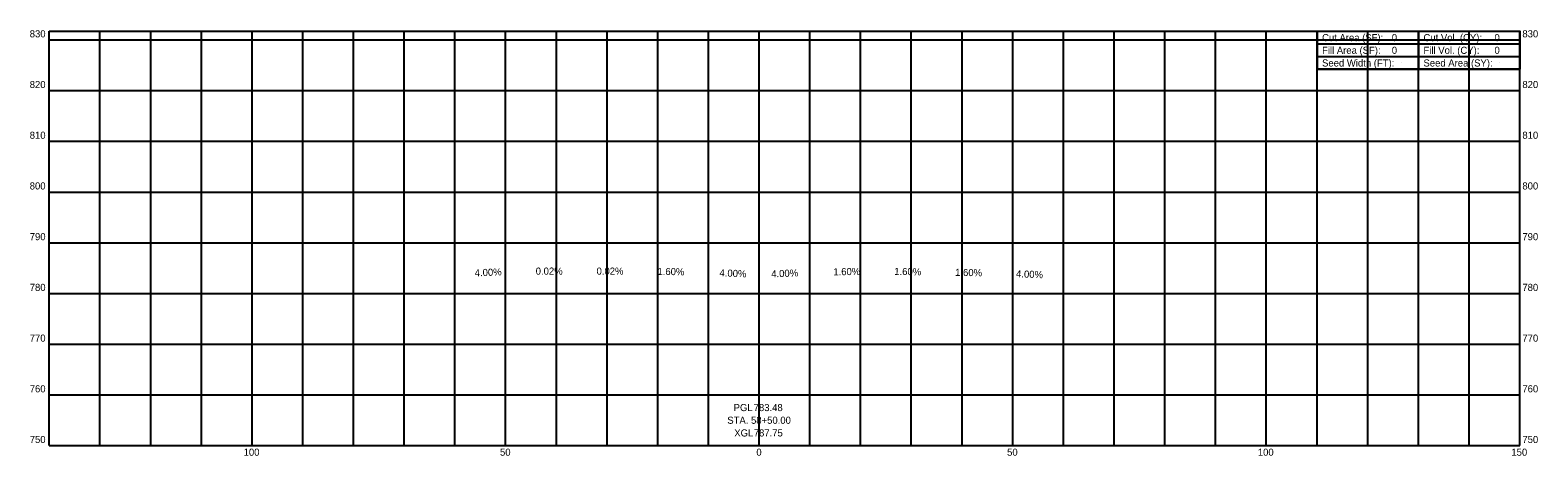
# Model space of a CAD drawing. Extents: x -144 to 154, y 748 to 832.
import ezdxf

# ---------------------------------------------------------------- set-up
doc = ezdxf.new("R2010")
doc.units = 0
for name, color, linetype in [('Default', 7, 'Continuous'), ('SH_Data', 7, 'Continuous'), ('SH_Major_Grid_Line', 7, 'Continuous'), ('SH_Masking', 7, 'Continuous'), ('SH_Text', 7, 'Continuous')]:
    doc.layers.add(name, color=color, linetype=linetype)

msp = doc.modelspace()

# ---------------------------------------------------------------- linework, layer by layer
at = {"layer": 'Default'}
msp.add_circle((150, 831.7), 0.000833, dxfattribs=at)
msp.add_circle((150, 831.7), 0.000833, dxfattribs=at)
msp.add_circle((150, 831.7), 0.000833, dxfattribs=at)
msp.add_circle((150, 831.7), 0.000833, dxfattribs=at)
msp.add_circle((150, 831.7), 0.000833, dxfattribs=at)
msp.add_circle((150, 831.7), 0.000833, dxfattribs=at)
msp.add_circle((150, 831.7), 0.000833, dxfattribs=at)
msp.add_circle((150, 831.7), 0.000833, dxfattribs=at)
msp.add_circle((150, 831.7), 0.000833, dxfattribs=at)
msp.add_circle((150, 831.7), 0.000833, dxfattribs=at)
msp.add_circle((150, 831.7), 0.000833, dxfattribs=at)
msp.add_circle((150, 831.7), 0.000833, dxfattribs=at)
msp.add_circle((150, 831.7), 0.000833, dxfattribs=at)
msp.add_circle((150, 831.7), 0.000833, dxfattribs=at)
msp.add_circle((150, 831.7), 0.000833, dxfattribs=at)
msp.add_circle((150, 831.7), 0.000833, dxfattribs=at)
msp.add_circle((150, 831.7), 0.000833, dxfattribs=at)
msp.add_circle((150, 831.7), 0.000833, dxfattribs=at)
msp.add_circle((150, 831.7), 0.000833, dxfattribs=at)
msp.add_circle((150, 831.7), 0.000833, dxfattribs=at)
msp.add_circle((150, 831.7), 0.000833, dxfattribs=at)
msp.add_circle((150, 831.7), 0.000833, dxfattribs=at)
msp.add_circle((150, 831.7), 0.000833, dxfattribs=at)
msp.add_circle((150, 831.7), 0.000833, dxfattribs=at)
at = {"layer": 'SH_Data'}
for p, q in [((110, 831.7), (150, 831.7)), ((110, 831.7), (110, 826.7)), ((110, 831.7), (150, 831.7)), ((110, 831.7), (110, 826.7)), ((130, 831.7), (130, 824.2)), ((130, 831.7), (130, 824.2)), ((150, 831.7), (150, 826.7)), ((150, 831.7), (150, 826.7)), ((110, 829.2), (150, 829.2)), ((110, 829.2), (150, 829.2)), ((110, 826.7), (150, 826.7)), ((110, 826.7), (150, 826.7)), ((126.6, 825.45), (126.6, 825.45)), ((126.6, 825.45), (126.6, 825.45)), ((145.89, 825.45), (145.89, 825.45)), ((145.89, 825.45), (145.89, 825.45))]:
    msp.add_line(p, q, dxfattribs=at)
msp.add_lwpolyline([(110, 826.7), (110, 824.2), (150, 824.2), (150, 826.7)], dxfattribs=at)
msp.add_lwpolyline([(110, 826.7), (110, 824.2), (150, 824.2), (150, 826.7)], dxfattribs=at)
at = {"layer": 'SH_Major_Grid_Line'}
for p, q in [((-140, 831.7), (150, 831.7)), ((-140, 750), (-140, 831.7)), ((-140, 830), (150, 830)), ((-130, 750), (-130, 831.7)), ((-120, 750), (-120, 831.7)), ((-110, 750), (-110, 831.7)), ((-100, 750), (-100, 831.7)), ((-90, 750), (-90, 831.7)), ((-80, 750), (-80, 831.7)), ((-70, 750), (-70, 831.7)), ((-60, 750), (-60, 831.7)), ((-50, 750), (-50, 831.7)), ((-40, 750), (-40, 831.7)), ((-30, 750), (-30, 831.7)), ((-20, 750), (-20, 831.7)), ((-10, 750), (-10, 831.7)), ((0, 750), (0, 831.7)), ((10, 750), (10, 831.7)), ((20, 750), (20, 831.7)), ((30, 750), (30, 831.7)), ((40, 750), (40, 831.7)), ((50, 750), (50, 831.7)), ((60, 750), (60, 831.7)), ((70, 750), (70, 831.7)), ((80, 750), (80, 831.7)), ((90, 750), (90, 831.7)), ((100, 750), (100, 831.7)), ((110, 750), (110, 831.7)), ((120, 750), (120, 831.7)), ((130, 750), (130, 831.7)), ((140, 750), (140, 831.7)), ((150, 750), (150, 831.7)), ((-140, 820), (150, 820)), ((-140, 810), (150, 810)), ((-140, 800), (150, 800)), ((-140, 790), (150, 790)), ((-140, 780), (150, 780)), ((-140, 770), (150, 770)), ((-140, 760), (150, 760)), ((-140, 750), (150, 750))]:
    msp.add_line(p, q, dxfattribs=at)
at = {"layer": 'SH_Masking'}
msp.add_lwpolyline([(110, 831.7), (150, 831.7), (150, 824.2), (110, 824.2)], close=True, dxfattribs=at)
msp.add_lwpolyline([(110, 831.7), (150, 831.7), (150, 824.2), (110, 824.2)], close=True, dxfattribs=at)

# ---------------------------------------------------------------- texts
at = {"layer": 'SH_Text'}
for s, p in [('830', (-143.85, 830.5)), ('Cut Area (SF):', (111, 829.75)), ('Cut Area (SF):', (111, 829.75)), ('0', (124.75, 829.75)), ('0', (124.75, 829.75)), ('Cut Vol. (CY):', (131, 829.75)), ('Cut Vol. (CY):', (131, 829.75)), ('0', (145, 829.75)), ('0', (145, 829.75)), ('830', (150.5, 830.5)), ('Fill Area (SF):', (111, 827.25)), ('Fill Area (SF):', (111, 827.25)), ('0', (124.75, 827.25)), ('0', (124.75, 827.25)), ('Fill Vol. (CY):', (131, 827.25)), ('Fill Vol. (CY):', (131, 827.25)), ('0', (145, 827.25)), ('0', (145, 827.25)), ('Seed Width (FT):', (111, 824.75)), ('Seed Width (FT):', (111, 824.75)), ('Seed Area (SY):', (131, 824.75)), ('Seed Area (SY):', (131, 824.75)), ('820', (-143.85, 820.5)), ('820', (150.5, 820.5)), ('810', (-143.85, 810.5)), ('810', (150.5, 810.5)), ('800', (-143.85, 800.5)), ('800', (150.5, 800.5)), ('790', (-143.85, 790.5)), ('790', (150.5, 790.5)), ('780', (-143.85, 780.5)), ('780', (150.5, 780.5)), ('770', (-143.85, 770.5)), ('770', (150.5, 770.5)), ('760', (-143.85, 760.5)), ('760', (150.5, 760.5)), ('PGL ', (-5.04, 756.8)), ('PGL ', (-5.04, 756.8)), ('783.48', (-1.09, 756.8)), ('783.48', (-1.09, 756.8)), ('STA. 58+50.00', (-6.29, 754.3)), ('XGL ', (-4.91, 751.8)), ('787.75', (-1.07, 751.8)), ('750', (-143.85, 750.5)), ('100', (-101.67, 748)), ('50', (-51.11, 748)), ('0', (-0.56, 748)), ('50', (48.89, 748)), ('100', (98.33, 748)), ('150', (148.33, 748)), ('750', (150.5, 750.5))]:
    msp.add_text(s, height=1.4, dxfattribs=at).set_placement(p)
for s, rotation, p in [('4.00%', 2.2906, (-56.07, 783.36)), ('0.02%', 0.0103, (-44.07, 783.71)), ('0.02%', 0.0103, (-32.07, 783.71)), ('1.60%', 359.0833, (-20.07, 783.66)), ('1.60%', 0.9167, (14.63, 783.57)), ('1.60%', 359.0833, (26.63, 783.66)), ('4.00%', 357.7094, (-7.85, 783.38)), ('4.00%', 2.2906, (2.4, 783.16)), ('1.60%', 359.0833, (38.63, 783.47)), ('4.00%', 357.7094, (50.63, 783.2))]:
    msp.add_text(s, height=1.4, rotation=rotation, dxfattribs=at).set_placement(p)

doc.saveas('drawing.dxf')
